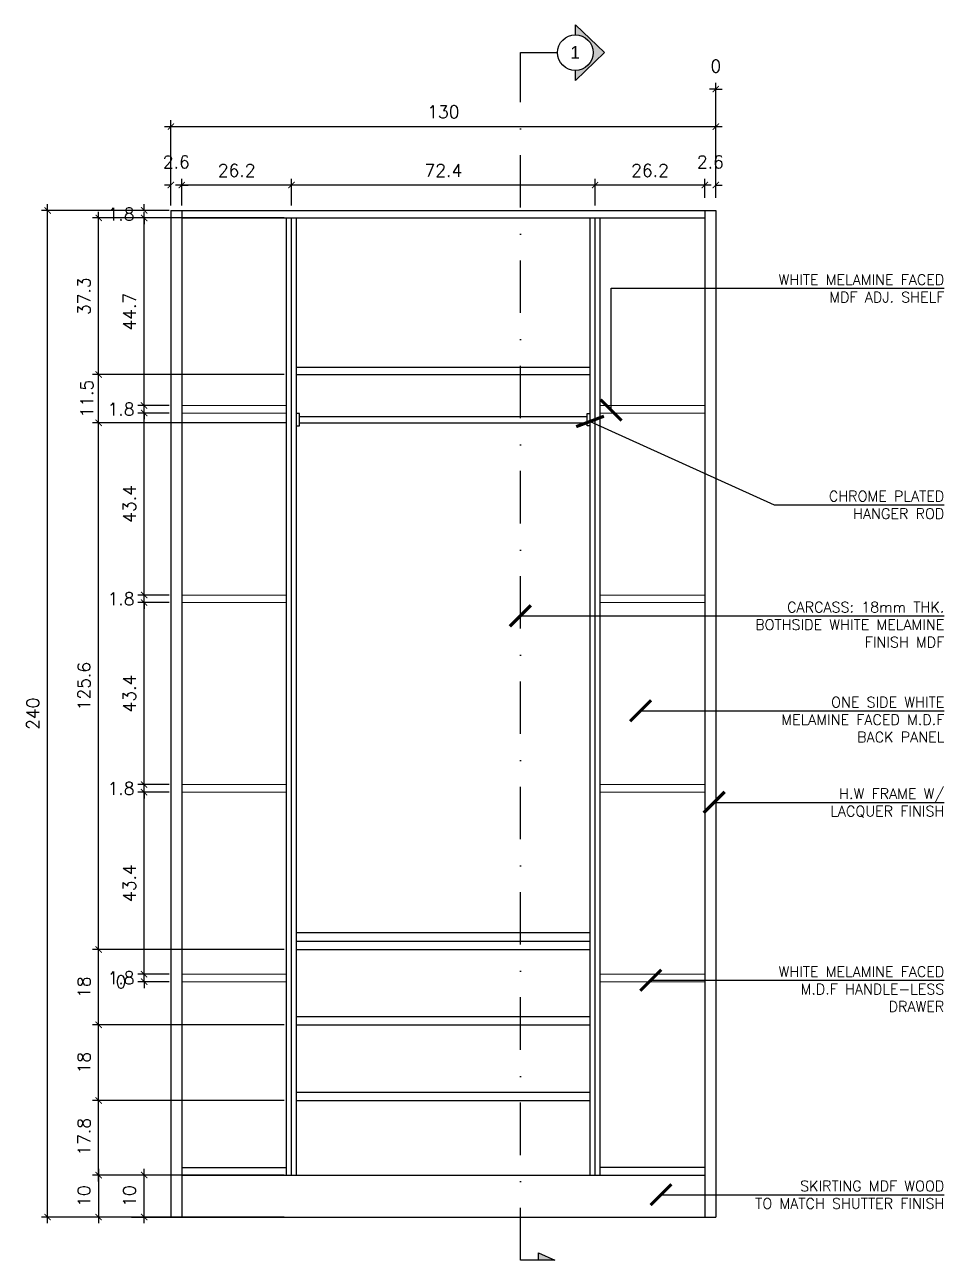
# Model space of a CAD drawing. Header units: centimetres. Extents: x -1287 to 4833, y -4090 to 0.
# Drawn here: x -890.1 to -670.7, y -742.6 to -448 of the extents above; entities that cross this region are included whole.
import ezdxf
from ezdxf.enums import TextEntityAlignment as Align

# ---------------------------------------------------------------- set-up
doc = ezdxf.new("R2010")
doc.units = ezdxf.units.CM
doc.header["$LTSCALE"] = 100
doc.header["$MEASUREMENT"] = 0
doc.linetypes.add('DASHDOT', pattern=[1, 0.5, -0.25, 0, -0.25])
doc.layers.add('.05', color=1, linetype='Continuous', lineweight=5)
for name, color, linetype in [('CABINET', 4, 'Continuous'), ('DIM IN', 1, 'Continuous'), ('SECTION LINE', 6, 'DASHDOT'), ('TEXT', 3, 'Continuous'), ('WALL SECTION Y-Y FOR XREF$0$TEXT', 3, 'Continuous'), ('WALL-03', 2, 'Continuous')]:
    doc.layers.add(name, color=color, linetype=linetype)
doc.styles.add('ART', font='arial.ttf')
doc.styles.add('ROMANS', font='romans')
doc.styles.add('WALL SECTION Y-Y FOR XREF$0$ART', font='arial.ttf')
doc.styles.add('WALL SECTION Y-Y FOR XREF$0$PL18', font='romans.shx', dxfattribs={"height": 18})
doc.dimstyles.new('AS-17-100', dxfattribs={"dimtxt": 10, "dimasz": 5, "dimexe": 10, "dimexo": 10, "dimgap": 6, "dimtad": 1, "dimtoh": 1, "dimdec": 0, "dimdsep": 46, "dimtxsty": 'ROMANS', "dimblk1": 'ARCHTICK', "dimblk2": 'ARCHTICK', "dimsah": 1, "dimcen": 25, "dimdle": 10, "dimclrd": 1, "dimclre": 1, "dimclrt": 2, "dimadec": 0, "dimazin": 0, "dimtfac": 1, "dimtdec": 0, "dimtofl": 0, "dimtmove": 2, "dimatfit": 3, "dimldrblk": 'ARCHTICK', "dimfxl": 1, "dimtolj": 1, "dimtzin": 0, "dimarcsym": 0})
doc.dimstyles.new('WALL SECTION Y-Y FOR XREF$0$18-MH-100', dxfattribs={"dimtxt": 18, "dimasz": 12, "dimexe": 15, "dimexo": 15, "dimgap": 6, "dimtad": 1, "dimtoh": 1, "dimdec": 0, "dimzin": 0, "dimdsep": 46, "dimtxsty": 'WALL SECTION Y-Y FOR XREF$0$PL18', "dimblk1": 'WALL SECTION Y-Y FOR XREF$0$_ARCHTICK', "dimblk2": 'WALL SECTION Y-Y FOR XREF$0$_ARCHTICK', "dimsah": 1, "dimcen": 25, "dimdle": 15, "dimclrd": 1, "dimclre": 1, "dimclrt": 2, "dimadec": 0, "dimazin": 0, "dimtfac": 1, "dimtdec": 0, "dimtmove": 2, "dimatfit": 3, "dimldrblk": 'WALL SECTION Y-Y FOR XREF$0$_ARCHTICK', "dimfxl": 1, "dimtolj": 1, "dimtzin": 0, "dimarcsym": 0})

# ---------------------------------------------------------------- blocks, each defined once
blk = doc.blocks.new('_ARCHTICK')
at = {"color": 0, "linetype": 'ByBlock', "const_width": 0.15}
blk.add_lwpolyline([(-0.5, -0.5), (0.5, 0.5)], dxfattribs=at)
blk = doc.blocks.new('*D203')
at = {"layer": 'Defpoints', "color": 0, "transparency": 16777216}
for p in [(-725.2374092940734, -472.2613202541248), (-855.2374092940122, -492.2613202541241), (-725.2374092940734, -492.2613202541249)]:
    blk.add_point(p, dxfattribs=at)
at = {"layer": 'DIM IN', "color": 1, "lineweight": -2, "transparency": 16777216}
for p, q in [((-855.2374092940122, -489.2613202541241), (-855.2374092940122, -470.7613202541248)), ((-725.2374092940734, -489.2613202541249), (-725.2374092940734, -470.7613202541248)), ((-856.7374092940122, -472.2613202541248), (-723.7374092940734, -472.2613202541248))]:
    blk.add_line(p, q, dxfattribs=at)
at = {"layer": 'DIM IN', "color": 1, "lineweight": -2, "transparency": 16777216, "xscale": 1.5, "yscale": 1.5, "zscale": 1.5, "rotation": 180}
blk.add_blockref('_ARCHTICK', (-855.2374092940122, -472.2613202541248), dxfattribs=at)
at = {"layer": 'DIM IN', "color": 1, "lineweight": -2, "transparency": 16777216, "xscale": 1.5, "yscale": 1.5, "zscale": 1.5}
blk.add_blockref('_ARCHTICK', (-725.2374092940734, -472.2613202541248), dxfattribs=at)
at = {"layer": 'DIM IN', "color": 2, "transparency": 16777216, "insert": (-790.2374092940428, -468.7613202541248), "char_height": 3, "attachment_point": 5, "style": 'ROMANS'}
blk.add_mtext('\\A1;130', dxfattribs=at)
blk = doc.blocks.new('*D204')
at = {"layer": 'Defpoints', "color": 0, "transparency": 16777216}
for p in [(-884.637409294014, -492.2613202541244), (-854.6374092940126, -492.2613202541244), (-854.6374092940126, -732.2613202541243)]:
    blk.add_point(p, dxfattribs=at)
at = {"layer": 'DIM IN', "color": 1, "lineweight": -2, "transparency": 16777216}
for p, q in [((-884.637409294014, -733.7613202541243), (-884.637409294014, -490.7613202541244)), ((-857.6374092940126, -492.2613202541244), (-886.137409294014, -492.2613202541244)), ((-857.6374092940126, -732.2613202541243), (-886.137409294014, -732.2613202541243))]:
    blk.add_line(p, q, dxfattribs=at)
at = {"layer": 'DIM IN', "color": 1, "lineweight": -2, "transparency": 16777216, "xscale": 1.5, "yscale": 1.5, "zscale": 1.5}
for p, rotation in [((-884.637409294014, -492.2613202541244), 90), ((-884.637409294014, -732.2613202541243), 270)]:
    blk.add_blockref('_ARCHTICK', p, dxfattribs=dict(at, rotation=rotation))
at = {"layer": 'DIM IN', "color": 2, "transparency": 16777216, "insert": (-888.1374092940139, -612.261320254124), "char_height": 3, "attachment_point": 5, "rotation": 90, "style": 'ROMANS'}
blk.add_mtext('\\A1;240', dxfattribs=at)
blk = doc.blocks.new('WALL SECTION Y-Y FOR XREF$0$_ARCHTICK')
at = {"color": 0, "linetype": 'ByBlock', "const_width": 0.15}
blk.add_lwpolyline([(-0.5, -0.5), (0.5, 0.5)], dxfattribs=at)
blk = doc.blocks.new('*D394')
at = {"layer": 'Defpoints', "color": 0, "transparency": 16777216}
for p in [(-727.8374092940891, -486.2154458473692), (-727.8374092940891, -492.2613202541249), (-725.2374092940734, -492.2613202541249)]:
    blk.add_point(p, dxfattribs=at)
at = {"layer": 'DIM IN', "color": 1, "lineweight": -2, "transparency": 16777216}
for p, q in [((-727.8374092940891, -489.2613202541249), (-727.8374092940891, -484.7154458473692)), ((-725.2374092940734, -489.2613202541249), (-725.2374092940734, -484.7154458473692)), ((-727.8374092940891, -486.2154458473692), (-729.3374092940891, -486.2154458473692)), ((-725.2374092940734, -486.2154458473692), (-723.7374092940734, -486.2154458473692))]:
    blk.add_line(p, q, dxfattribs=at)
at = {"layer": 'DIM IN', "color": 1, "lineweight": -2, "transparency": 16777216, "xscale": 1.5, "yscale": 1.5, "zscale": 1.5}
blk.add_blockref('_ARCHTICK', (-727.8374092940891, -486.2154458473692), dxfattribs=at)
at = {"layer": 'DIM IN', "color": 1, "lineweight": -2, "transparency": 16777216, "xscale": 1.5, "yscale": 1.5, "zscale": 1.5, "rotation": 180}
blk.add_blockref('_ARCHTICK', (-725.2374092940734, -486.2154458473692), dxfattribs=at)
at = {"layer": 'DIM IN', "color": 2, "transparency": 16777216, "insert": (-726.5374092940813, -480.7154458473692), "char_height": 3, "attachment_point": 5, "style": 'ROMANS'}
blk.add_mtext('\\A1;2.6', dxfattribs=at)
blk = doc.blocks.new('*D395')
at = {"layer": 'Defpoints', "color": 0, "transparency": 16777216}
for p in [(-754.0374092940668, -486.2154458473692), (-754.0374092940668, -494.0613202541242), (-727.8374092940891, -492.2613202541249)]:
    blk.add_point(p, dxfattribs=at)
at = {"layer": 'DIM IN', "color": 1, "lineweight": -2, "transparency": 16777216}
for p, q in [((-754.0374092940668, -491.0613202541242), (-754.0374092940668, -484.7154458473692)), ((-727.8374092940891, -489.2613202541249), (-727.8374092940891, -484.7154458473692)), ((-726.3374092940891, -486.2154458473692), (-755.5374092940668, -486.2154458473692))]:
    blk.add_line(p, q, dxfattribs=at)
at = {"layer": 'DIM IN', "color": 1, "lineweight": -2, "transparency": 16777216, "xscale": 1.5, "yscale": 1.5, "zscale": 1.5, "rotation": 180}
blk.add_blockref('_ARCHTICK', (-754.0374092940668, -486.2154458473692), dxfattribs=at)
at = {"layer": 'DIM IN', "color": 1, "lineweight": -2, "transparency": 16777216, "xscale": 1.5, "yscale": 1.5, "zscale": 1.5}
blk.add_blockref('_ARCHTICK', (-727.8374092940891, -486.2154458473692), dxfattribs=at)
at = {"layer": 'DIM IN', "color": 2, "transparency": 16777216, "insert": (-740.937409294078, -482.7154458473692), "char_height": 3, "attachment_point": 5, "style": 'ROMANS'}
blk.add_mtext('\\A1;26.2', dxfattribs=at)
blk = doc.blocks.new('*D396')
at = {"layer": 'Defpoints', "color": 0, "transparency": 16777216}
for p in [(-826.4374092940187, -486.2154458473692), (-826.4374092940187, -494.0613202541241), (-754.0374092940668, -494.0613202541242)]:
    blk.add_point(p, dxfattribs=at)
at = {"layer": 'DIM IN', "color": 1, "lineweight": -2, "transparency": 16777216}
for p, q in [((-826.4374092940187, -491.0613202541241), (-826.4374092940187, -484.7154458473692)), ((-754.0374092940668, -491.0613202541242), (-754.0374092940668, -484.7154458473692)), ((-752.5374092940668, -486.2154458473692), (-827.9374092940187, -486.2154458473692))]:
    blk.add_line(p, q, dxfattribs=at)
at = {"layer": 'DIM IN', "color": 1, "lineweight": -2, "transparency": 16777216, "xscale": 1.5, "yscale": 1.5, "zscale": 1.5, "rotation": 180}
blk.add_blockref('_ARCHTICK', (-826.4374092940187, -486.2154458473692), dxfattribs=at)
at = {"layer": 'DIM IN', "color": 1, "lineweight": -2, "transparency": 16777216, "xscale": 1.5, "yscale": 1.5, "zscale": 1.5}
blk.add_blockref('_ARCHTICK', (-754.0374092940668, -486.2154458473692), dxfattribs=at)
at = {"layer": 'DIM IN', "color": 2, "transparency": 16777216, "insert": (-790.2374092940428, -482.7154458473692), "char_height": 3, "attachment_point": 5, "style": 'ROMANS'}
blk.add_mtext('\\A1;72.4', dxfattribs=at)
blk = doc.blocks.new('*D397')
at = {"layer": 'Defpoints', "color": 0, "transparency": 16777216}
for p in [(-852.6374092939967, -486.2154458473692), (-852.6374092939967, -494.061320254124), (-826.4374092940187, -494.0613202541242)]:
    blk.add_point(p, dxfattribs=at)
at = {"layer": 'DIM IN', "color": 1, "lineweight": -2, "transparency": 16777216}
for p, q in [((-852.6374092939967, -491.061320254124), (-852.6374092939967, -484.7154458473692)), ((-826.4374092940187, -491.0613202541242), (-826.4374092940187, -484.7154458473692)), ((-824.9374092940187, -486.2154458473692), (-854.1374092939967, -486.2154458473692))]:
    blk.add_line(p, q, dxfattribs=at)
at = {"layer": 'DIM IN', "color": 1, "lineweight": -2, "transparency": 16777216, "xscale": 1.5, "yscale": 1.5, "zscale": 1.5, "rotation": 180}
blk.add_blockref('_ARCHTICK', (-852.6374092939967, -486.2154458473692), dxfattribs=at)
at = {"layer": 'DIM IN', "color": 1, "lineweight": -2, "transparency": 16777216, "xscale": 1.5, "yscale": 1.5, "zscale": 1.5}
blk.add_blockref('_ARCHTICK', (-826.4374092940187, -486.2154458473692), dxfattribs=at)
at = {"layer": 'DIM IN', "color": 2, "transparency": 16777216, "insert": (-839.5374092940077, -482.7154458473692), "char_height": 3, "attachment_point": 5, "style": 'ROMANS'}
blk.add_mtext('\\A1;26.2', dxfattribs=at)
blk = doc.blocks.new('*D398')
at = {"layer": 'Defpoints', "color": 0, "transparency": 16777216}
for p in [(-855.2374092940122, -486.2154458473693), (-855.2374092940122, -494.0613202541241), (-852.6374092939967, -494.061320254124)]:
    blk.add_point(p, dxfattribs=at)
at = {"layer": 'DIM IN', "color": 1, "lineweight": -2, "transparency": 16777216}
for p, q in [((-855.2374092940122, -491.0613202541241), (-855.2374092940122, -484.7154458473693)), ((-852.6374092939967, -491.061320254124), (-852.6374092939967, -484.7154458473693)), ((-855.2374092940122, -486.2154458473693), (-856.7374092940122, -486.2154458473693)), ((-852.6374092939967, -486.2154458473693), (-851.1374092939967, -486.2154458473693))]:
    blk.add_line(p, q, dxfattribs=at)
at = {"layer": 'DIM IN', "color": 1, "lineweight": -2, "transparency": 16777216, "xscale": 1.5, "yscale": 1.5, "zscale": 1.5}
blk.add_blockref('_ARCHTICK', (-855.2374092940122, -486.2154458473693), dxfattribs=at)
at = {"layer": 'DIM IN', "color": 1, "lineweight": -2, "transparency": 16777216, "xscale": 1.5, "yscale": 1.5, "zscale": 1.5, "rotation": 180}
blk.add_blockref('_ARCHTICK', (-852.6374092939967, -486.2154458473693), dxfattribs=at)
at = {"layer": 'DIM IN', "color": 2, "transparency": 16777216, "insert": (-853.9374092940045, -480.7154458473693), "char_height": 3, "attachment_point": 5, "style": 'ROMANS'}
blk.add_mtext('\\A1;2.6', dxfattribs=at)
blk = doc.blocks.new('*D399')
at = {"layer": 'Defpoints', "color": 0, "transparency": 16777216}
for p in [(-861.6205872662542, -722.2613202541252), (-852.6374092939972, -722.2613202541252), (-852.6374092939972, -732.2613202541243)]:
    blk.add_point(p, dxfattribs=at)
at = {"layer": 'DIM IN', "color": 1, "lineweight": -2, "transparency": 16777216}
for p, q in [((-861.6205872662542, -733.7613202541243), (-861.6205872662542, -720.7613202541252)), ((-855.6374092939972, -722.2613202541252), (-863.1205872662542, -722.2613202541252)), ((-855.6374092939972, -732.2613202541243), (-863.1205872662542, -732.2613202541243))]:
    blk.add_line(p, q, dxfattribs=at)
at = {"layer": 'DIM IN', "color": 1, "lineweight": -2, "transparency": 16777216, "xscale": 1.5, "yscale": 1.5, "zscale": 1.5}
for p, rotation in [((-861.6205872662542, -722.2613202541252), 90), ((-861.6205872662542, -732.2613202541243), 270)]:
    blk.add_blockref('_ARCHTICK', p, dxfattribs=dict(at, rotation=rotation))
at = {"layer": 'DIM IN', "color": 2, "transparency": 16777216, "insert": (-865.1205872662541, -727.2613202541244), "char_height": 3, "attachment_point": 5, "rotation": 90, "style": 'ROMANS'}
blk.add_mtext('\\A1;10', dxfattribs=at)
blk = doc.blocks.new('*D400')
at = {"layer": 'Defpoints', "color": 0, "transparency": 16777216}
for p in [(-861.6205872662534, -676.1613202541255), (-852.637409293997, -676.1613202541255), (-852.637409293997, -676.1613202541255)]:
    blk.add_point(p, dxfattribs=at)
at = {"layer": 'DIM IN', "color": 1, "lineweight": -2, "transparency": 16777216}
for p, q in [((-855.637409293997, -676.1613202541255), (-863.1205872662534, -676.1613202541255)), ((-855.637409293997, -676.1613202541255), (-863.1205872662534, -676.1613202541255)), ((-861.6205872662534, -676.1613202541255), (-861.6205872662534, -674.6613202541255)), ((-861.6205872662534, -676.1613202541255), (-861.6205872662534, -677.6613202541255))]:
    blk.add_line(p, q, dxfattribs=at)
at = {"layer": 'DIM IN', "color": 1, "lineweight": -2, "transparency": 16777216, "xscale": 1.5, "yscale": 1.5, "zscale": 1.5}
for rotation in [90, 270]:
    blk.add_blockref('_ARCHTICK', (-861.6205872662534, -676.1613202541255), dxfattribs=dict(at, rotation=rotation))
at = {"layer": 'DIM IN', "color": 2, "transparency": 16777216, "insert": (-867.1205872662533, -676.1613202541251), "char_height": 3, "attachment_point": 5, "style": 'ROMANS'}
blk.add_mtext('\\A1;0', dxfattribs=at)
blk = doc.blocks.new('*D401')
at = {"layer": 'Defpoints', "color": 0, "transparency": 16777216}
for p in [(-861.6205872662533, -674.361320254125), (-852.637409293997, -674.361320254125), (-852.637409293997, -676.1613202541255)]:
    blk.add_point(p, dxfattribs=at)
at = {"layer": 'DIM IN', "color": 1, "lineweight": -2, "transparency": 16777216}
for p, q in [((-855.637409293997, -674.361320254125), (-863.1205872662533, -674.361320254125)), ((-861.6205872662533, -674.361320254125), (-861.6205872662533, -672.861320254125)), ((-855.637409293997, -676.1613202541255), (-863.1205872662533, -676.1613202541255)), ((-861.6205872662533, -676.1613202541255), (-861.6205872662533, -677.6613202541255))]:
    blk.add_line(p, q, dxfattribs=at)
at = {"layer": 'DIM IN', "color": 1, "lineweight": -2, "transparency": 16777216, "xscale": 1.5, "yscale": 1.5, "zscale": 1.5}
for p, rotation in [((-861.6205872662533, -674.361320254125), 270), ((-861.6205872662533, -676.1613202541255), 90)]:
    blk.add_blockref('_ARCHTICK', p, dxfattribs=dict(at, rotation=rotation))
at = {"layer": 'DIM IN', "color": 2, "transparency": 16777216, "insert": (-867.1205872662532, -675.2613202541249), "char_height": 3, "attachment_point": 5, "style": 'ROMANS'}
blk.add_mtext('\\A1;1.8', dxfattribs=at)
blk = doc.blocks.new('*D402')
at = {"layer": 'Defpoints', "color": 0, "transparency": 16777216}
for p in [(-861.6205872662529, -630.961320254125), (-852.637409293997, -630.961320254125), (-852.637409293997, -674.361320254125)]:
    blk.add_point(p, dxfattribs=at)
at = {"layer": 'DIM IN', "color": 1, "lineweight": -2, "transparency": 16777216}
for p, q in [((-861.6205872662529, -675.861320254125), (-861.6205872662529, -629.461320254125)), ((-855.637409293997, -630.961320254125), (-863.1205872662529, -630.961320254125)), ((-855.637409293997, -674.361320254125), (-863.1205872662529, -674.361320254125))]:
    blk.add_line(p, q, dxfattribs=at)
at = {"layer": 'DIM IN', "color": 1, "lineweight": -2, "transparency": 16777216, "xscale": 1.5, "yscale": 1.5, "zscale": 1.5}
for p, rotation in [((-861.6205872662529, -630.961320254125), 90), ((-861.6205872662529, -674.361320254125), 270)]:
    blk.add_blockref('_ARCHTICK', p, dxfattribs=dict(at, rotation=rotation))
at = {"layer": 'DIM IN', "color": 2, "transparency": 16777216, "insert": (-865.1205872662528, -652.6613202541246), "char_height": 3, "attachment_point": 5, "rotation": 90, "style": 'ROMANS'}
blk.add_mtext('\\A1;43.4', dxfattribs=at)
blk = doc.blocks.new('*D403')
at = {"layer": 'Defpoints', "color": 0, "transparency": 16777216}
for p in [(-861.6205872662524, -629.161320254125), (-852.637409293997, -629.161320254125), (-852.637409293997, -630.961320254125)]:
    blk.add_point(p, dxfattribs=at)
at = {"layer": 'DIM IN', "color": 1, "lineweight": -2, "transparency": 16777216}
for p, q in [((-855.637409293997, -629.161320254125), (-863.1205872662524, -629.161320254125)), ((-861.6205872662524, -629.161320254125), (-861.6205872662524, -627.661320254125)), ((-855.637409293997, -630.961320254125), (-863.1205872662524, -630.961320254125)), ((-861.6205872662524, -630.961320254125), (-861.6205872662524, -632.461320254125))]:
    blk.add_line(p, q, dxfattribs=at)
at = {"layer": 'DIM IN', "color": 1, "lineweight": -2, "transparency": 16777216, "xscale": 1.5, "yscale": 1.5, "zscale": 1.5}
for p, rotation in [((-861.6205872662524, -629.161320254125), 270), ((-861.6205872662524, -630.961320254125), 90)]:
    blk.add_blockref('_ARCHTICK', p, dxfattribs=dict(at, rotation=rotation))
at = {"layer": 'DIM IN', "color": 2, "transparency": 16777216, "insert": (-867.1205872662523, -630.0613202541247), "char_height": 3, "attachment_point": 5, "style": 'ROMANS'}
blk.add_mtext('\\A1;1.8', dxfattribs=at)
blk = doc.blocks.new('*D404')
at = {"layer": 'Defpoints', "color": 0, "transparency": 16777216}
for p in [(-861.620587266252, -585.7613202541249), (-852.637409293997, -585.7613202541249), (-852.637409293997, -629.161320254125)]:
    blk.add_point(p, dxfattribs=at)
at = {"layer": 'DIM IN', "color": 1, "lineweight": -2, "transparency": 16777216}
for p, q in [((-855.637409293997, -585.7613202541249), (-863.120587266252, -585.7613202541249)), ((-861.620587266252, -630.661320254125), (-861.620587266252, -584.2613202541249)), ((-855.637409293997, -629.161320254125), (-863.120587266252, -629.161320254125))]:
    blk.add_line(p, q, dxfattribs=at)
at = {"layer": 'DIM IN', "color": 1, "lineweight": -2, "transparency": 16777216, "xscale": 1.5, "yscale": 1.5, "zscale": 1.5}
for p, rotation in [((-861.620587266252, -585.7613202541249), 90), ((-861.620587266252, -629.161320254125), 270)]:
    blk.add_blockref('_ARCHTICK', p, dxfattribs=dict(at, rotation=rotation))
at = {"layer": 'DIM IN', "color": 2, "transparency": 16777216, "insert": (-865.1205872662518, -607.4613202541246), "char_height": 3, "attachment_point": 5, "rotation": 90, "style": 'ROMANS'}
blk.add_mtext('\\A1;43.4', dxfattribs=at)
blk = doc.blocks.new('*D405')
at = {"layer": 'Defpoints', "color": 0, "transparency": 16777216}
for p in [(-861.6205872662515, -583.961320254125), (-852.637409293997, -583.961320254125), (-852.637409293997, -585.7613202541249)]:
    blk.add_point(p, dxfattribs=at)
at = {"layer": 'DIM IN', "color": 1, "lineweight": -2, "transparency": 16777216}
for p, q in [((-861.6205872662515, -583.961320254125), (-861.6205872662515, -582.461320254125)), ((-855.637409293997, -583.961320254125), (-863.1205872662515, -583.961320254125)), ((-855.637409293997, -585.7613202541249), (-863.1205872662515, -585.7613202541249)), ((-861.6205872662515, -585.7613202541249), (-861.6205872662515, -587.2613202541249))]:
    blk.add_line(p, q, dxfattribs=at)
at = {"layer": 'DIM IN', "color": 1, "lineweight": -2, "transparency": 16777216, "xscale": 1.5, "yscale": 1.5, "zscale": 1.5}
for p, rotation in [((-861.6205872662515, -583.961320254125), 270), ((-861.6205872662515, -585.7613202541249), 90)]:
    blk.add_blockref('_ARCHTICK', p, dxfattribs=dict(at, rotation=rotation))
at = {"layer": 'DIM IN', "color": 2, "transparency": 16777216, "insert": (-867.1205872662514, -584.8613202541246), "char_height": 3, "attachment_point": 5, "style": 'ROMANS'}
blk.add_mtext('\\A1;1.8', dxfattribs=at)
blk = doc.blocks.new('*D406')
at = {"layer": 'Defpoints', "color": 0, "transparency": 16777216}
for p in [(-861.620587266251, -540.5613202541249), (-852.637409293997, -540.5613202541249), (-852.637409293997, -583.961320254125)]:
    blk.add_point(p, dxfattribs=at)
at = {"layer": 'DIM IN', "color": 1, "lineweight": -2, "transparency": 16777216}
for p, q in [((-861.620587266251, -585.461320254125), (-861.620587266251, -539.0613202541249)), ((-855.637409293997, -540.5613202541249), (-863.120587266251, -540.5613202541249)), ((-855.637409293997, -583.961320254125), (-863.120587266251, -583.961320254125))]:
    blk.add_line(p, q, dxfattribs=at)
at = {"layer": 'DIM IN', "color": 1, "lineweight": -2, "transparency": 16777216, "xscale": 1.5, "yscale": 1.5, "zscale": 1.5}
for p, rotation in [((-861.620587266251, -540.5613202541249), 90), ((-861.620587266251, -583.961320254125), 270)]:
    blk.add_blockref('_ARCHTICK', p, dxfattribs=dict(at, rotation=rotation))
at = {"layer": 'DIM IN', "color": 2, "transparency": 16777216, "insert": (-865.1205872662509, -562.2613202541246), "char_height": 3, "attachment_point": 5, "rotation": 90, "style": 'ROMANS'}
blk.add_mtext('\\A1;43.4', dxfattribs=at)
blk = doc.blocks.new('*D407')
at = {"layer": 'Defpoints', "color": 0, "transparency": 16777216}
for p in [(-861.6205872662506, -538.7613202541249), (-852.637409293997, -538.7613202541249), (-852.637409293997, -540.5613202541249)]:
    blk.add_point(p, dxfattribs=at)
at = {"layer": 'DIM IN', "color": 1, "lineweight": -2, "transparency": 16777216}
for p, q in [((-855.637409293997, -538.7613202541249), (-863.1205872662506, -538.7613202541249)), ((-861.6205872662506, -538.7613202541249), (-861.6205872662506, -537.2613202541249)), ((-855.637409293997, -540.5613202541249), (-863.1205872662506, -540.5613202541249)), ((-861.6205872662506, -540.5613202541249), (-861.6205872662506, -542.0613202541249))]:
    blk.add_line(p, q, dxfattribs=at)
at = {"layer": 'DIM IN', "color": 1, "lineweight": -2, "transparency": 16777216, "xscale": 1.5, "yscale": 1.5, "zscale": 1.5}
for p, rotation in [((-861.6205872662506, -538.7613202541249), 270), ((-861.6205872662506, -540.5613202541249), 90)]:
    blk.add_blockref('_ARCHTICK', p, dxfattribs=dict(at, rotation=rotation))
at = {"layer": 'DIM IN', "color": 2, "transparency": 16777216, "insert": (-867.1205872662505, -539.6613202541246), "char_height": 3, "attachment_point": 5, "style": 'ROMANS'}
blk.add_mtext('\\A1;1.8', dxfattribs=at)
blk = doc.blocks.new('*D408')
at = {"layer": 'Defpoints', "color": 0, "transparency": 16777216}
for p in [(-861.6205872662501, -494.0613202541242), (-852.6374092939972, -494.0613202541242), (-852.637409293997, -538.7613202541249)]:
    blk.add_point(p, dxfattribs=at)
at = {"layer": 'DIM IN', "color": 1, "lineweight": -2, "transparency": 16777216}
for p, q in [((-855.6374092939972, -494.0613202541242), (-863.1205872662501, -494.0613202541242)), ((-861.6205872662501, -540.2613202541249), (-861.6205872662501, -492.5613202541242)), ((-855.637409293997, -538.7613202541249), (-863.1205872662501, -538.7613202541249))]:
    blk.add_line(p, q, dxfattribs=at)
at = {"layer": 'DIM IN', "color": 1, "lineweight": -2, "transparency": 16777216, "xscale": 1.5, "yscale": 1.5, "zscale": 1.5}
for p, rotation in [((-861.6205872662501, -494.0613202541242), 90), ((-861.6205872662501, -538.7613202541249), 270)]:
    blk.add_blockref('_ARCHTICK', p, dxfattribs=dict(at, rotation=rotation))
at = {"layer": 'DIM IN', "color": 2, "transparency": 16777216, "insert": (-865.12058726625, -516.4113202541242), "char_height": 3, "attachment_point": 5, "rotation": 90, "style": 'ROMANS'}
blk.add_mtext('\\A1;44.7', dxfattribs=at)
blk = doc.blocks.new('*D409')
at = {"layer": 'Defpoints', "color": 0, "transparency": 16777216}
for p in [(-861.6205872662497, -492.2613202541244), (-852.6374092939972, -492.2613202541244), (-852.6374092939972, -494.0613202541242)]:
    blk.add_point(p, dxfattribs=at)
at = {"layer": 'DIM IN', "color": 1, "lineweight": -2, "transparency": 16777216}
for p, q in [((-861.6205872662497, -492.2613202541244), (-861.6205872662497, -490.7613202541244)), ((-855.6374092939972, -492.2613202541244), (-863.1205872662497, -492.2613202541244)), ((-855.6374092939972, -494.0613202541242), (-863.1205872662497, -494.0613202541242)), ((-861.6205872662497, -494.0613202541242), (-861.6205872662497, -495.5613202541242))]:
    blk.add_line(p, q, dxfattribs=at)
at = {"layer": 'DIM IN', "color": 1, "lineweight": -2, "transparency": 16777216, "xscale": 1.5, "yscale": 1.5, "zscale": 1.5}
for p, rotation in [((-861.6205872662497, -492.2613202541244), 270), ((-861.6205872662497, -494.0613202541242), 90)]:
    blk.add_blockref('_ARCHTICK', p, dxfattribs=dict(at, rotation=rotation))
at = {"layer": 'DIM IN', "color": 2, "transparency": 16777216, "insert": (-867.1205872662496, -493.161320254124), "char_height": 3, "attachment_point": 5, "style": 'ROMANS'}
blk.add_mtext('\\A1;1.8', dxfattribs=at)
blk = doc.blocks.new('*D410')
at = {"layer": 'Defpoints', "color": 0, "transparency": 16777216}
for p in [(-825.2374092940194, -722.2613202541249), (-872.4634327457172, -732.2613202541246), (-825.2374092940194, -732.2613202541246)]:
    blk.add_point(p, dxfattribs=at)
at = {"layer": 'DIM IN', "color": 1, "lineweight": -2, "transparency": 16777216}
for p, q in [((-872.4634327457172, -720.7613202541249), (-872.4634327457172, -733.7613202541246)), ((-828.2374092940194, -722.2613202541249), (-873.9634327457172, -722.2613202541249)), ((-828.2374092940194, -732.2613202541246), (-873.9634327457172, -732.2613202541246))]:
    blk.add_line(p, q, dxfattribs=at)
at = {"layer": 'DIM IN', "color": 1, "lineweight": -2, "transparency": 16777216, "xscale": 1.5, "yscale": 1.5, "zscale": 1.5}
for p, rotation in [((-872.4634327457172, -722.2613202541249), 90), ((-872.4634327457172, -732.2613202541246), 270)]:
    blk.add_blockref('_ARCHTICK', p, dxfattribs=dict(at, rotation=rotation))
at = {"layer": 'DIM IN', "color": 2, "transparency": 16777216, "insert": (-875.9634327457171, -727.2613202541245), "char_height": 3, "attachment_point": 5, "rotation": 90, "style": 'ROMANS'}
blk.add_mtext('\\A1;10', dxfattribs=at)
blk = doc.blocks.new('*D411')
at = {"layer": 'Defpoints', "color": 0, "transparency": 16777216}
for p in [(-872.4634327457168, -704.461320254125), (-825.2374092940194, -704.461320254125), (-825.2374092940194, -722.2613202541252)]:
    blk.add_point(p, dxfattribs=at)
at = {"layer": 'DIM IN', "color": 1, "lineweight": -2, "transparency": 16777216}
for p, q in [((-872.4634327457168, -723.7613202541252), (-872.4634327457168, -702.961320254125)), ((-828.2374092940194, -704.461320254125), (-873.9634327457168, -704.461320254125)), ((-828.2374092940194, -722.2613202541252), (-873.9634327457168, -722.2613202541252))]:
    blk.add_line(p, q, dxfattribs=at)
at = {"layer": 'DIM IN', "color": 1, "lineweight": -2, "transparency": 16777216, "xscale": 1.5, "yscale": 1.5, "zscale": 1.5}
for p, rotation in [((-872.4634327457168, -704.461320254125), 90), ((-872.4634327457168, -722.2613202541252), 270)]:
    blk.add_blockref('_ARCHTICK', p, dxfattribs=dict(at, rotation=rotation))
at = {"layer": 'DIM IN', "color": 2, "transparency": 16777216, "insert": (-875.9634327457161, -713.1208162521821), "char_height": 3, "attachment_point": 5, "rotation": 90, "style": 'ROMANS'}
blk.add_mtext('\\A1;17.8', dxfattribs=at)
blk = doc.blocks.new('*D412')
at = {"layer": 'Defpoints', "color": 0, "transparency": 16777216}
for p in [(-872.4634327457163, -686.4613202541252), (-825.2374092940194, -686.4613202541252), (-825.2374092940194, -704.461320254125)]:
    blk.add_point(p, dxfattribs=at)
at = {"layer": 'DIM IN', "color": 1, "lineweight": -2, "transparency": 16777216}
for p, q in [((-872.4634327457163, -705.961320254125), (-872.4634327457163, -684.9613202541252)), ((-828.2374092940194, -686.4613202541252), (-873.9634327457163, -686.4613202541252)), ((-828.2374092940194, -704.461320254125), (-873.9634327457163, -704.461320254125))]:
    blk.add_line(p, q, dxfattribs=at)
at = {"layer": 'DIM IN', "color": 1, "lineweight": -2, "transparency": 16777216, "xscale": 1.5, "yscale": 1.5, "zscale": 1.5}
for p, rotation in [((-872.4634327457163, -686.4613202541252), 90), ((-872.4634327457163, -704.461320254125), 270)]:
    blk.add_blockref('_ARCHTICK', p, dxfattribs=dict(at, rotation=rotation))
at = {"layer": 'DIM IN', "color": 2, "transparency": 16777216, "insert": (-875.9634327457162, -695.4613202541248), "char_height": 3, "attachment_point": 5, "rotation": 90, "style": 'ROMANS'}
blk.add_mtext('\\A1;18', dxfattribs=at)
blk = doc.blocks.new('*D413')
at = {"layer": 'Defpoints', "color": 0, "transparency": 16777216}
for p in [(-872.4634327457159, -668.461320254125), (-825.2374092940194, -668.461320254125), (-825.2374092940194, -686.4613202541252)]:
    blk.add_point(p, dxfattribs=at)
at = {"layer": 'DIM IN', "color": 1, "lineweight": -2, "transparency": 16777216}
for p, q in [((-828.2374092940194, -668.461320254125), (-873.9634327457159, -668.461320254125)), ((-872.4634327457159, -687.9613202541252), (-872.4634327457159, -666.961320254125)), ((-828.2374092940194, -686.4613202541252), (-873.9634327457159, -686.4613202541252))]:
    blk.add_line(p, q, dxfattribs=at)
at = {"layer": 'DIM IN', "color": 1, "lineweight": -2, "transparency": 16777216, "xscale": 1.5, "yscale": 1.5, "zscale": 1.5}
for p, rotation in [((-872.4634327457159, -668.461320254125), 90), ((-872.4634327457159, -686.4613202541252), 270)]:
    blk.add_blockref('_ARCHTICK', p, dxfattribs=dict(at, rotation=rotation))
at = {"layer": 'DIM IN', "color": 2, "transparency": 16777216, "insert": (-875.9634327457157, -677.4613202541248), "char_height": 3, "attachment_point": 5, "rotation": 90, "style": 'ROMANS'}
blk.add_mtext('\\A1;18', dxfattribs=at)
blk = doc.blocks.new('*D414')
at = {"layer": 'Defpoints', "color": 0, "transparency": 16777216}
for p in [(-872.4634327457154, -542.9008856806652), (-824.5374092940209, -542.9008856806652), (-825.2374092940194, -668.461320254125)]:
    blk.add_point(p, dxfattribs=at)
at = {"layer": 'DIM IN', "color": 1, "lineweight": -2, "transparency": 16777216}
for p, q in [((-872.4634327457154, -669.961320254125), (-872.4634327457154, -541.4008856806652)), ((-827.5374092940209, -542.9008856806652), (-873.9634327457154, -542.9008856806652)), ((-828.2374092940194, -668.461320254125), (-873.9634327457154, -668.461320254125))]:
    blk.add_line(p, q, dxfattribs=at)
at = {"layer": 'DIM IN', "color": 1, "lineweight": -2, "transparency": 16777216, "xscale": 1.5, "yscale": 1.5, "zscale": 1.5}
for p, rotation in [((-872.4634327457154, -542.9008856806652), 90), ((-872.4634327457154, -668.461320254125), 270)]:
    blk.add_blockref('_ARCHTICK', p, dxfattribs=dict(at, rotation=rotation))
at = {"layer": 'DIM IN', "color": 2, "transparency": 16777216, "insert": (-875.9634327457153, -605.6811029673947), "char_height": 3, "attachment_point": 5, "rotation": 90, "style": 'ROMANS'}
blk.add_mtext('\\A1;125.6', dxfattribs=at)
blk = doc.blocks.new('*D415')
at = {"layer": 'Defpoints', "color": 0, "transparency": 16777216}
for p in [(-872.4634327457145, -531.4008856806654), (-825.237409294021, -531.4008856806654), (-824.5374092940209, -542.9008856806652)]:
    blk.add_point(p, dxfattribs=at)
at = {"layer": 'DIM IN', "color": 1, "lineweight": -2, "transparency": 16777216}
for p, q in [((-872.4634327457145, -544.4008856806652), (-872.4634327457145, -529.9008856806654)), ((-828.237409294021, -531.4008856806654), (-873.9634327457145, -531.4008856806654)), ((-827.5374092940209, -542.9008856806652), (-873.9634327457145, -542.9008856806652))]:
    blk.add_line(p, q, dxfattribs=at)
at = {"layer": 'DIM IN', "color": 1, "lineweight": -2, "transparency": 16777216, "xscale": 1.5, "yscale": 1.5, "zscale": 1.5}
for p, rotation in [((-872.4634327457145, -531.4008856806654), 90), ((-872.4634327457145, -542.9008856806652), 270)]:
    blk.add_blockref('_ARCHTICK', p, dxfattribs=dict(at, rotation=rotation))
at = {"layer": 'DIM IN', "color": 2, "transparency": 16777216, "insert": (-875.2812915420727, -537.1508856806653), "char_height": 3, "attachment_point": 5, "rotation": 90, "style": 'ROMANS'}
blk.add_mtext('\\A1;11.5', dxfattribs=at)
blk = doc.blocks.new('*D416')
at = {"layer": 'Defpoints', "color": 0, "transparency": 16777216}
for p in [(-872.4634327457145, -494.0613202541243), (-825.2374092940211, -494.0613202541243), (-825.237409294021, -531.4008856806654)]:
    blk.add_point(p, dxfattribs=at)
at = {"layer": 'DIM IN', "color": 1, "lineweight": -2, "transparency": 16777216}
for p, q in [((-828.2374092940211, -494.0613202541243), (-873.9634327457145, -494.0613202541243)), ((-872.4634327457145, -532.9008856806654), (-872.4634327457145, -492.5613202541243)), ((-828.237409294021, -531.4008856806654), (-873.9634327457145, -531.4008856806654))]:
    blk.add_line(p, q, dxfattribs=at)
at = {"layer": 'DIM IN', "color": 1, "lineweight": -2, "transparency": 16777216, "xscale": 1.5, "yscale": 1.5, "zscale": 1.5}
for p, rotation in [((-872.4634327457145, -494.0613202541243), 90), ((-872.4634327457145, -531.4008856806654), 270)]:
    blk.add_blockref('_ARCHTICK', p, dxfattribs=dict(at, rotation=rotation))
at = {"layer": 'DIM IN', "color": 2, "transparency": 16777216, "insert": (-875.9634327457144, -512.7311029673945), "char_height": 3, "attachment_point": 5, "rotation": 90, "style": 'ROMANS'}
blk.add_mtext('\\A1;37.3', dxfattribs=at)
blk = doc.blocks.new('*D427')
at = {"layer": 'Defpoints', "color": 0, "transparency": 16777216}
for p in [(-725.2374092940734, -463.3514983353621), (-725.2374092940734, -492.2613202541249), (-725.2374092940734, -492.2613202541249)]:
    blk.add_point(p, dxfattribs=at)
at = {"layer": 'DIM IN', "color": 1, "lineweight": -2, "transparency": 16777216}
for p, q in [((-725.2374092940734, -489.2613202541249), (-725.2374092940734, -461.8514983353621)), ((-725.2374092940734, -489.2613202541249), (-725.2374092940734, -461.8514983353621)), ((-725.2374092940734, -463.3514983353621), (-726.7374092940734, -463.3514983353621)), ((-725.2374092940734, -463.3514983353621), (-723.7374092940734, -463.3514983353621))]:
    blk.add_line(p, q, dxfattribs=at)
at = {"layer": 'DIM IN', "color": 1, "lineweight": -2, "transparency": 16777216, "xscale": 1.5, "yscale": 1.5, "zscale": 1.5}
blk.add_blockref('_ARCHTICK', (-725.2374092940734, -463.3514983353621), dxfattribs=at)
at = {"layer": 'DIM IN', "color": 1, "lineweight": -2, "transparency": 16777216, "xscale": 1.5, "yscale": 1.5, "zscale": 1.5, "rotation": 180}
blk.add_blockref('_ARCHTICK', (-725.2374092940734, -463.3514983353621), dxfattribs=at)
at = {"layer": 'DIM IN', "color": 2, "transparency": 16777216, "insert": (-725.2374092940734, -457.8514983353621), "char_height": 3, "attachment_point": 5, "style": 'ROMANS'}
blk.add_mtext('\\A1;0', dxfattribs=at)

msp = doc.modelspace()

# ---------------------------------------------------------------- hatches: boundary and pattern name
at = {"layer": 'SECTION LINE'}
h = msp.add_hatch(color=251, dxfattribs=at)
edge = h.paths.add_edge_path()
edge.add_line((-758.7458131871346, -447.9824151431034), (-758.7458131871346, -450.3881844101493))
edge.add_ellipse((-758.7458131871346, -454.6383348430065), major_axis=(3.005310192136046, -3.005310192136035), ratio=0.9999999999999887, start_angle=-45.000000000000284, end_angle=134.9999999999997, ccw=False)
edge.add_line((-758.7458131871346, -458.8884852758633), (-758.7458131871346, -461.2942545429116))
edge.add_line((-758.7458131871346, -461.2942545429116), (-751.7909071984062, -454.6383348430051))
edge.add_line((-751.790907198406, -454.6383348430051), (-758.7458131871343, -447.9824151431034))
msp.add_hatch(color=251, dxfattribs=at).paths.add_polyline_path([(-767.513285628289, -740.8279066428258), (-763.6129105691745, -742.5785793922885), (-767.513285628289, -742.5785793922901)])

# ---------------------------------------------------------------- linework, layer by layer
at = {"layer": '.05'}
for p, q in [((-852.6374092939966, -538.7613202541247), (-827.6374092940192, -538.7613202541247)), ((-727.8374092940886, -538.7613202541247), (-752.8374092940668, -538.7613202541247)), ((-852.6374092939966, -540.5613202541247), (-827.6374092940192, -540.5613202541247)), ((-727.8374092940886, -540.5613202541247), (-752.8374092940668, -540.5613202541247)), ((-852.6374092939966, -583.9613202541248), (-827.6374092940192, -583.9613202541245)), ((-852.6374092939966, -585.7613202541247), (-827.6374092940192, -585.7613202541247)), ((-727.8374092940886, -583.9613202541248), (-752.8374092940668, -583.9613202541245)), ((-727.8374092940886, -585.7613202541247), (-752.8374092940668, -585.7613202541247)), ((-852.6374092939966, -629.1613202541248), (-827.6374092940192, -629.1613202541243)), ((-727.8374092940886, -629.1613202541246), (-752.8374092940668, -629.1613202541243)), ((-852.6374092939966, -630.9613202541248), (-827.6374092940192, -630.9613202541248)), ((-727.8374092940886, -630.9613202541248), (-752.8374092940668, -630.9613202541248)), ((-852.6374092939966, -674.3613202541247), (-827.6374092940192, -674.3613202541244)), ((-727.8374092940886, -674.3613202541246), (-752.8374092940668, -674.3613202541244)), ((-852.6374092939966, -676.1613202541253), (-827.6374092940192, -676.1613202541248)), ((-727.8374092940886, -676.161320254125), (-752.8374092940668, -676.1613202541248))]:
    msp.add_line(p, q, dxfattribs=at)
at = {"layer": 'CABINET', "color": 2}
for p, q in [((-855.2374092940122, -492.2613202541241), (-855.2374092940122, -732.261320254124)), ((-855.2374092940122, -492.2613202541241), (-725.2374092940734, -492.2613202541249)), ((-725.2374092940734, -492.2613202541249), (-725.2374092940734, -732.2613202541247))]:
    msp.add_line(p, q, dxfattribs=at)
at = {"layer": 'CABINET', "color": 1}
for p, q in [((-852.6374092939967, -492.2613202541241), (-852.6374092939967, -732.261320254124)), ((-852.6374092939967, -494.061320254124), (-727.8374092940893, -494.0613202541241)), ((-827.637409294019, -722.261320254124), (-827.637409294019, -494.0613202541241)), ((-826.4374092940187, -722.261320254124), (-826.4374092940187, -494.0613202541242)), ((-825.2374092940189, -722.2613202541247), (-825.2374092940189, -494.061320254124)), ((-755.2374092940667, -722.2613202541247), (-755.2374092940667, -494.061320254124)), ((-754.0374092940668, -722.261320254124), (-754.0374092940668, -494.0613202541242)), ((-752.8374092940666, -722.261320254124), (-752.8374092940666, -494.0613202541241)), ((-727.8374092940891, -492.2613202541249), (-727.8374092940888, -732.261320254124)), ((-825.2374092940166, -529.600885680665), (-755.2374092940667, -529.6008856806648)), ((-825.2374092940205, -531.4008856806652), (-755.2374092940669, -531.4008856806649)), ((-824.5374092940204, -541.4008856806649), (-755.9374092940667, -541.4008856806649)), ((-824.5374092940204, -542.9008856806649), (-755.9374092940667, -542.9008856806649)), ((-825.2374092940205, -664.4613202541248), (-755.2374092940669, -664.4613202541248)), ((-825.2374092940205, -666.4613202541248), (-755.2374092940669, -666.4613202541248)), ((-825.2374092940205, -668.4613202541248), (-755.2374092940669, -668.4613202541248)), ((-825.2374092940205, -684.461320254125), (-755.2374092940669, -684.461320254125)), ((-825.2374092940205, -686.461320254125), (-755.2374092940669, -686.461320254125)), ((-825.2374092940205, -702.4613202541248), (-755.2374092940669, -702.4613202541248)), ((-825.2374092940205, -704.4613202541248), (-755.2374092940669, -704.4613202541248)), ((-852.6374092939966, -720.4613202541248), (-827.6374092940192, -720.4613202541248)), ((-727.8374092940886, -720.4613202541248), (-752.8374092940668, -720.4613202541245)), ((-852.6374092939967, -722.2613202541249), (-727.8374092940888, -722.2613202541247))]:
    msp.add_line(p, q, dxfattribs=at)
for points in [[(-825.2374092940205, -543.6508856806649), (-824.5374092940204, -543.6508856806649), (-824.5374092940204, -540.6508856806649), (-825.2374092940205, -540.6508856806649)], [(-755.2374092940669, -543.6508856806649), (-755.9374092940667, -543.6508856806649), (-755.9374092940667, -540.6508856806649), (-755.2374092940669, -540.6508856806649)]]:
    msp.add_lwpolyline(points, dxfattribs=at)
at = {"layer": 'SECTION LINE', "color": 2, "linetype": 'Continuous'}
msp.add_lwpolyline([(-758.7458131871346, -450.3881844101493), (-758.7458131871346, -447.9824151431021), (-751.790907198406, -454.6383348430051), (-758.7458131871346, -461.2942545429102), (-758.7458131871346, -458.8884852758633)], dxfattribs=at)
at = {"layer": 'SECTION LINE', "color": 1, "ltscale": 0.25}
msp.add_lwpolyline([(-767.513285628289, -742.5785793922901), (-767.513285628289, -740.8279066428258), (-763.6129105691745, -742.5785793922885), (-771.8618980860443, -742.5785793922907), (-771.8618980860471, -454.6383348430058), (-762.9959636199916, -454.6383348430058)], dxfattribs=at)
at = {"layer": 'SECTION LINE', "color": 2, "linetype": 'Continuous'}
msp.add_circle((-758.7458131871346, -454.6383348430065), 4.250150432856842, dxfattribs=at)
at = {"layer": 'WALL-03'}
msp.add_line((-864.6374092940122, -732.2613202541243), (-725.2374092940734, -732.2613202541247), dxfattribs=at)

# ---------------------------------------------------------------- texts
at = {"layer": 'SECTION LINE', "color": 2, "style": 'ART'}
msp.add_text('1', height=2.953124999998806, dxfattribs=at).set_placement((-758.8054407894341, -454.569147027612), align=Align.MIDDLE_CENTER)
at = {"layer": 'TEXT', "char_height": 2.5, "attachment_point": 3, "style": 'ROMANS'}
for s, width, insert in [('WHITE MELAMINE FACED MDF ADJ. SHELF', 47.37966683489003, (-670.7341957180655, -507.5181771405657)), ('CHROME PLATED \\PHANGER ROD', 108.9032135798393, (-670.7341957180655, -559.1433020158895)), ('CARCASS: 18mm THK. \\PBOTHSIDE WHITE MELAMINE\\PFINISH MDF', 108.9032135798393, (-670.7341957180655, -585.6087296032276)), ('ONE SIDE WHITE \\PMELAMINE FACED M.D.F \\PBACK PANEL', 108.9032135798393, (-670.7341957180655, -608.2460568810895)), ('H.W FRAME W/ \\PLACQUER FINISH', 108.9032135798393, (-670.7341957180655, -630.0854818774244)), ('\\pt30;WHITE MELAMINE FACED \\PM.D.F HANDLE-LESS \\PDRAWER', 108.9032135798393, (-670.7341957180655, -672.500447998684)), ('SKIRTING MDF WOOD\\PTO MATCH SHUTTER FINISH', 108.9032135798393, (-670.7341957180655, -723.622624200829))]:
    msp.add_mtext_dynamic_manual_height_columns(s, width=width, gutter_width=100, heights=[0], dxfattribs=dict(at, insert=insert))

# ---------------------------------------------------------------- dimensions: what is measured, and where the dimension line sits
at = {"layer": 'DIM IN'}
for base, p1, p2, picture, middle in [((-725.2374092940734, -463.3514983353621), (-725.2374092940734, -492.2613202541249), (-725.2374092940734, -492.2613202541249), '*D427', (-725.2374092940734, -457.8514983353621)), ((-725.2374092940734, -472.2613202541248), (-855.2374092940122, -492.2613202541241), (-725.2374092940734, -492.2613202541249), '*D203', (-790.2374092940428, -468.7613202541248)), ((-855.2374092940122, -486.2154458473693), (-852.6374092939967, -494.061320254124), (-855.2374092940122, -494.0613202541241), '*D398', (-853.9374092940045, -480.7154458473693)), ((-727.8374092940891, -486.2154458473692), (-725.2374092940734, -492.2613202541249), (-727.8374092940891, -492.2613202541249), '*D394', (-726.5374092940813, -480.7154458473692)), ((-852.6374092939967, -486.2154458473692), (-826.4374092940187, -494.0613202541242), (-852.6374092939967, -494.061320254124), '*D397', (-839.5374092940077, -482.7154458473692)), ((-826.4374092940187, -486.2154458473692), (-754.0374092940668, -494.0613202541242), (-826.4374092940187, -494.0613202541241), '*D396', (-790.2374092940428, -482.7154458473692)), ((-754.0374092940668, -486.2154458473692), (-727.8374092940891, -492.2613202541249), (-754.0374092940668, -494.0613202541242), '*D395', (-740.937409294078, -482.7154458473692))]:
    dim = msp.add_linear_dim(base=base, p1=p1, p2=p2, dimstyle='AS-17-100', override={"dimtxt": 3, "dimasz": 1.5, "dimexe": 1.5, "dimexo": 3, "dimgap": 2, "dimdec": 1, "dimdle": 1.5}, dxfattribs=at)
    dim.commit()
    dim.dimension.update_dxf_attribs({"geometry": picture, "text_midpoint": middle})
for base, p1, p2, picture, middle in [((-884.637409294014, -492.2613202541244), (-854.6374092940122, -732.261320254124), (-854.6374092940122, -492.2613202541241), '*D204', (-888.1374092940139, -612.261320254124)), ((-861.6205872662497, -492.2613202541244), (-852.6374092939967, -494.061320254124), (-852.6374092939967, -492.2613202541241), '*D409', (-867.1205872662496, -493.161320254124)), ((-872.4634327457145, -494.0613202541243), (-825.2374092940205, -531.4008856806652), (-825.2374092940206, -494.061320254124), '*D416', (-875.9634327457144, -512.7311029673945)), ((-861.6205872662501, -494.0613202541242), (-852.6374092939966, -538.7613202541247), (-852.6374092939967, -494.061320254124), '*D408', (-865.12058726625, -516.4113202541242)), ((-861.6205872662506, -538.7613202541249), (-852.6374092939966, -540.5613202541247), (-852.6374092939966, -538.7613202541247), '*D407', (-867.1205872662505, -539.6613202541246)), ((-861.620587266251, -540.5613202541249), (-852.6374092939966, -583.9613202541248), (-852.6374092939966, -540.5613202541247), '*D406', (-865.1205872662509, -562.2613202541246)), ((-872.4634327457154, -542.9008856806652), (-825.2374092940189, -668.4613202541248), (-824.5374092940204, -542.9008856806649), '*D414', (-875.9634327457153, -605.6811029673947)), ((-861.6205872662515, -583.961320254125), (-852.6374092939966, -585.7613202541247), (-852.6374092939966, -583.9613202541248), '*D405', (-867.1205872662514, -584.8613202541246)), ((-861.620587266252, -585.7613202541249), (-852.6374092939966, -629.1613202541248), (-852.6374092939966, -585.7613202541247), '*D404', (-865.1205872662518, -607.4613202541246)), ((-861.6205872662524, -629.161320254125), (-852.6374092939966, -630.9613202541248), (-852.6374092939966, -629.1613202541248), '*D403', (-867.1205872662523, -630.0613202541247)), ((-861.6205872662529, -630.961320254125), (-852.6374092939966, -674.3613202541247), (-852.6374092939966, -630.9613202541248), '*D402', (-865.1205872662528, -652.6613202541246)), ((-872.4634327457159, -668.461320254125), (-825.2374092940189, -686.461320254125), (-825.2374092940189, -668.4613202541248), '*D413', (-875.9634327457157, -677.4613202541248)), ((-861.6205872662533, -674.361320254125), (-852.6374092939966, -676.1613202541253), (-852.6374092939966, -674.3613202541247), '*D401', (-867.1205872662532, -675.2613202541249)), ((-861.6205872662534, -676.1613202541255), (-852.6374092939966, -676.1613202541253), (-852.6374092939966, -676.1613202541253), '*D400', (-867.1205872662533, -676.1613202541251)), ((-872.4634327457163, -686.4613202541252), (-825.2374092940189, -704.4613202541248), (-825.2374092940189, -686.461320254125), '*D412', (-875.9634327457162, -695.4613202541248)), ((-872.4634327457172, -732.2613202541246), (-825.2374092940189, -722.2613202541247), (-825.2374092940189, -732.2613202541244), '*D410', (-875.9634327457171, -727.2613202541245)), ((-861.6205872662542, -722.2613202541252), (-852.6374092939967, -732.261320254124), (-852.6374092939967, -722.2613202541249), '*D399', (-865.1205872662541, -727.2613202541244))]:
    dim = msp.add_linear_dim(base=base, p1=p1, p2=p2, angle=90, dimstyle='AS-17-100', override={"dimtxt": 3, "dimasz": 1.5, "dimexe": 1.5, "dimexo": 3, "dimgap": 2, "dimdec": 1, "dimdle": 1.5}, dxfattribs=at)
    dim.commit()
    dim.dimension.update_dxf_attribs({"geometry": picture, "text_midpoint": middle})
for base, p1, p2, picture, middle in [((-872.4634327457145, -531.4008856806654), (-824.5374092940204, -542.9008856806649), (-825.2374092940205, -531.4008856806652), '*D415', (-875.2812915420727, -537.1508856806653)), ((-872.4634327457168, -704.461320254125), (-825.2374092940189, -722.2613202541249), (-825.2374092940189, -704.4613202541248), '*D411', (-875.9634327457161, -713.1208162521821))]:
    dim = msp.add_linear_dim(base=base, p1=p1, p2=p2, angle=90, dimstyle='AS-17-100', override={"dimtxt": 3, "dimasz": 1.5, "dimexe": 1.5, "dimexo": 3, "dimgap": 2, "dimdec": 1, "dimdle": 1.5}, dxfattribs=at)
    dim.commit()
    dim.dimension.update_dxf_attribs({"geometry": picture, "text_midpoint": middle, "dimtype": 160})

# ---------------------------------------------------------------- leaders
at = {"layer": 'WALL SECTION Y-Y FOR XREF$0$TEXT'}
for points in [[(-750.2358025060306, -539.8745914032038), (-750.2358025060306, -510.8334174932092), (-670.7341957180655, -510.8334174932094)], [(-755.2374092940669, -542.5736181405716), (-711.2824277689309, -562.4585423685323), (-670.7341957180655, -562.4585423685332)], [(-771.8618980860457, -588.9239699558705), (-711.2824277689309, -588.9239699558705), (-670.7341957180655, -588.9239699558714)], [(-743.1750151324367, -611.5612972337328), (-711.2824277689309, -611.5612972337324), (-670.7341957180655, -611.5612972337333)], [(-725.6374092939922, -633.4007222300677), (-711.2824277689309, -633.4007222300672), (-670.7341957180655, -633.4007222300681)], [(-740.7457123769335, -675.8156883513273), (-711.2824277689309, -675.8156883513268), (-670.7341957180655, -675.8156883513277)], [(-738.3058647740971, -726.9378645534723), (-711.2824277689309, -726.9378645534719), (-670.7341957180655, -726.9378645534728)]]:
    msp.add_leader(points, dimstyle='WALL SECTION Y-Y FOR XREF$0$18-MH-100', override={"dimasz": 5, "dimtad": 0, "dimtxsty": 'WALL SECTION Y-Y FOR XREF$0$ART'}, dxfattribs=at)

doc.saveas('drawing.dxf')
